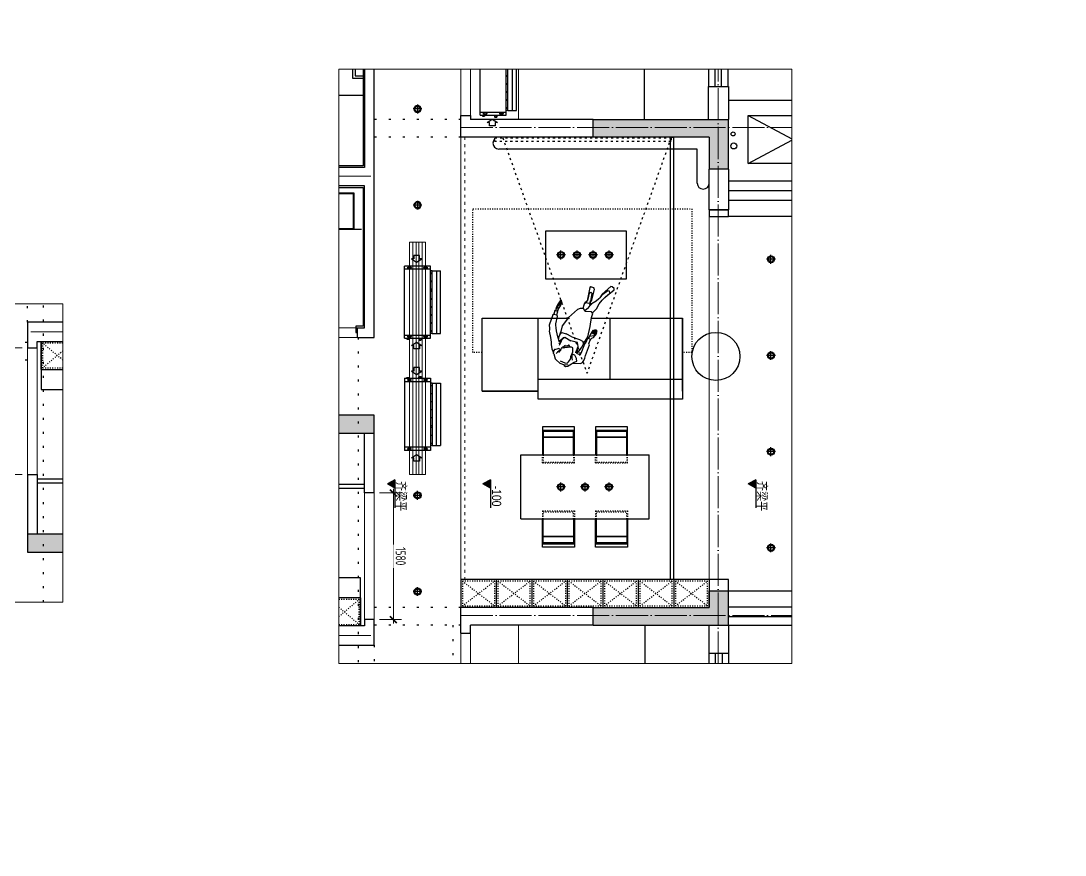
# Model space of a CAD drawing. Header units: inches. Extents: x -50945 to 250244, y -404780 to 18493.
# Drawn here: x 130429 to 143458, y -17247 to -6840 of the extents above; entities that cross this region are included whole.
import ezdxf
from ezdxf.xclip import XClip

# ---------------------------------------------------------------- set-up
doc = ezdxf.new("R2010")
doc.units = ezdxf.units.IN
doc.header["$MEASUREMENT"] = 0
for name, pattern in [('ACAD_ISO03W100', [30, 12, -18]), ('ACAD_ISO07W100', [3.5, 0.5, -3]), ('DOTE', [2.42, 2, -0.2, 0.02, -0.2]), ('iGo户型优化10', [30, 12, -18]), ('iGo户型优化31', [0.35, 0.25, -0.1])]:
    doc.linetypes.add(name, pattern=pattern)
for name, color, linetype in [('D-ARCHI', 250, 'Continuous'), ('EVH 立面填充', 8, 'Continuous'), ('IBS-003-建筑窗框', 3, 'Continuous'), ('IBS-050-建筑文字标注', 50, 'Continuous'), ('IBS-182-原建筑非承重墙', 150, 'Continuous'), ('IBS-200-原建筑承重墙柱', 200, 'Continuous'), ('IBS-22-原建筑梁体', 22, 'Continuous'), ('IBS-63-原建筑窗', 63, 'Continuous'), ('IDS-030-造型完成面(看线)', 30, 'Continuous'), ('IDS-040-固定高家具', 40, 'Continuous'), ('IFF-31-卫浴洁具', 31, 'Continuous'), ('IFF-51-活动家具', 51, 'Continuous'), ('iGo户型优化', 7, 'Continuous'), ('IRC-022-天花设备', 22, 'Continuous'), ('IRC-2-天花灯具', 2, 'Continuous')]:
    doc.layers.add(name, color=color, linetype=linetype)
for name, color, linetype, lineweight in [('墙体', 9, 'Continuous', 25), ('天棚材质标注', 2, 'Continuous', 5), ('门', 65, 'Continuous', 13)]:
    doc.layers.add(name, color=color, linetype=linetype, lineweight=lineweight)
doc.styles.add('-宋体', font='', dxfattribs={"width": 0.8})
doc.styles.add('HBA-DIMT', font='ARCHS.SHX', dxfattribs={"width": 0.8})
doc.styles.get('-宋体').set_extended_font_data('SimSun')
doc.dimstyles.new('HBA_40', dxfattribs={"dimscale": 50, "dimtxt": 2.5, "dimasz": 0.1, "dimexe": 2, "dimexo": 2.5, "dimgap": 0.6, "dimtad": 1, "dimdec": 0, "dimrnd": 5, "dimzin": 0, "dimtxsty": 'HBA-DIMT', "dimblk": 'HBA_DIMENSION_TICK', "dimblk1": 'HBA_DIMENSION_TICK', "dimblk2": 'HBA_DIMENSION_TICK', "dimcen": 0.125, "dimclrd": 44, "dimclre": 44, "dimclrt": 2, "dimadec": 0, "dimazin": 0, "dimtfac": 1, "dimtdec": 0, "dimtix": 1, "dimtmove": 1, "dimatfit": 3, "dimldrblk": 'HBA_Leader_Dot', "dimfxl": 0, "dimtvp": 1, "dimtfill": 1, "dimtolj": 1, "dimtzin": 0, "dimarcsym": 0})

# ---------------------------------------------------------------- blocks, each defined once
blk = doc.blocks.new('A$C0ACF2E9F')
at = {"layer": 'iGo户型优化', "color": 251}
for p, q in [((192, 1050), (179, 1025)), ((197, 1053), (192, 1050)), ((197, 1053), (234, 1104)), ((234, 1104), (252, 1110)), ((252, 1110), (308, 1130)), ((301, 1103), (366, 1103)), ((308, 1130), (359, 1130)), ((359, 1130), (415, 1110)), ((362, 1130), (370, 1137)), ((366, 1103), (396, 1096)), ((370, 1137), (392, 1143)), ((392, 1143), (416, 1128)), ((396, 1096), (403, 1074)), ((403, 1074), (412, 1034)), ((416, 1128), (433, 1104)), ((433, 1104), (470, 1053)), ((457, 1068), (459, 1068)), ((459, 1068), (549, 1035)), ((470, 1053), (474, 1050)), ((474, 1050), (496, 1026)), ((82, 880), (109, 932)), ((109, 932), (122, 959)), ((122, 959), (149, 1005)), ((149, 1005), (188, 1042)), ((185, 1000), (179, 1025)), ((188, 997), (185, 1000)), ((188, 997), (222, 969)), ((221, 862), (209, 915)), ((221, 926), (221, 888)), ((232, 1014), (222, 1036)), ((258, 969), (222, 969)), ((245, 993), (232, 1014)), ((252, 975), (245, 993)), ((248, 1012), (252, 999)), ((259, 977), (252, 999)), ((258, 969), (252, 975)), ((259, 977), (258, 969)), ((258, 969), (258, 959)), ((262, 945), (258, 959)), ((269, 933), (262, 945)), ((282, 932), (269, 933)), ((275, 925), (274, 933)), ((329, 909), (275, 942)), ((281, 910), (275, 925)), ((319, 915), (282, 932)), ((329, 909), (319, 915)), ((359, 889), (319, 915)), ((400, 928), (386, 892)), ((405, 939), (400, 928)), ((410, 1012), (405, 999)), ((405, 999), (405, 977)), ((405, 977), (407, 969)), ((407, 959), (405, 939)), ((412, 970), (407, 959)), ((407, 969), (407, 959)), ((412, 1034), (410, 1012)), ((445, 969), (411, 969)), ((415, 993), (412, 975)), ((412, 975), (412, 970)), ((430, 1014), (415, 977)), ((440, 1036), (430, 1014)), ((449, 928), (436, 937)), ((443, 932), (443, 888)), ((443, 862), (457, 930)), ((479, 997), (445, 969)), ((464, 935), (449, 928)), ((460, 932), (470, 912)), ((464, 935), (486, 937)), ((482, 1000), (479, 997)), ((496, 1026), (482, 1000)), ((497, 939), (486, 937)), ((509, 944), (497, 939)), ((507, 919), (500, 940)), ((504, 792), (507, 919)), ((549, 1035), (567, 1014)), ((570, 918), (563, 778)), ((567, 1014), (574, 984)), ((575, 956), (570, 918)), ((574, 984), (575, 956)), ((24, 778), (30, 797)), ((30, 797), (37, 814)), ((37, 814), (82, 880)), ((161, 835), (117, 776)), ((158, 692), (175, 796)), ((207, 892), (161, 835)), ((171, 769), (175, 843)), ((175, 843), (179, 857)), ((175, 843), (175, 796)), ((175, 796), (188, 769)), ((215, 851), (200, 884)), ((227, 825), (215, 851)), ((221, 888), (221, 862)), ((221, 862), (221, 851)), ((245, 808), (221, 851)), ((239, 819), (227, 825)), ((245, 808), (332, 821)), ((288, 900), (281, 910)), ((288, 900), (319, 895)), ((329, 881), (319, 895)), ((329, 909), (359, 889)), ((338, 881), (329, 881)), ((417, 808), (332, 821)), ((345, 895), (338, 881)), ((349, 895), (345, 895)), ((349, 895), (345, 895)), ((386, 892), (359, 889)), ((443, 851), (417, 808)), ((443, 888), (443, 862)), ((443, 862), (443, 851)), ((470, 912), (489, 843)), ((489, 796), (477, 769)), ((489, 843), (493, 769)), ((489, 843), (489, 796)), ((489, 796), (507, 692)), ((511, 771), (504, 792)), ((564, 791), (563, 778)), ((0, 608), (8, 744)), ((8, 744), (24, 778)), ((77, 695), (60, 604)), ((105, 755), (77, 695)), ((114, 762), (105, 755)), ((117, 776), (114, 762)), ((194, 563), (158, 692)), ((188, 769), (242, 765)), ((321, 769), (242, 765)), ((321, 769), (423, 765)), ((423, 765), (477, 769)), ((507, 692), (483, 563)), ((511, 771), (513, 711)), ((553, 713), (513, 711)), ((523, 688), (520, 711)), ((524, 682), (523, 688)), ((527, 651), (524, 682)), ((570, 653), (524, 682)), ((550, 714), (559, 691)), ((563, 778), (551, 767)), ((551, 767), (553, 713)), ((559, 691), (574, 675)), ((574, 675), (584, 645)), ((7, 596), (0, 608)), ((2, 548), (7, 596)), ((10, 547), (2, 548)), ((7, 596), (44, 590)), ((7, 523), (10, 533)), ((7, 523), (7, 492)), ((7, 493), (7, 523)), ((39, 545), (10, 547)), ((10, 533), (10, 547)), ((34, 545), (37, 530)), ((37, 530), (36, 519)), ((44, 590), (39, 545)), ((60, 604), (44, 590)), ((259, 427), (194, 563)), ((483, 563), (457, 453)), ((534, 597), (527, 651)), ((541, 593), (534, 597)), ((551, 584), (541, 638)), ((544, 597), (541, 593)), ((544, 621), (544, 597)), ((557, 584), (551, 584)), ((566, 574), (553, 637)), ((561, 587), (557, 584)), ((559, 606), (561, 587)), ((577, 580), (566, 637)), ((571, 574), (566, 574)), ((571, 608), (574, 578)), ((574, 578), (571, 574)), ((580, 627), (573, 647)), ((583, 580), (577, 580)), ((588, 608), (580, 627)), ((580, 625), (587, 583)), ((587, 583), (583, 580)), ((584, 645), (594, 617)), ((593, 611), (588, 608)), ((594, 617), (593, 611)), ((3, 489), (7, 513)), ((7, 467), (3, 489)), ((7, 460), (7, 492)), ((10, 453), (7, 460)), ((14, 410), (9, 455)), ((16, 455), (10, 453)), ((19, 410), (14, 410)), ((17, 473), (16, 455)), ((17, 497), (36, 519)), ((17, 497), (17, 473)), ((17, 472), (24, 410)), ((24, 410), (19, 410)), ((23, 402), (21, 410)), ((27, 402), (23, 402)), ((26, 469), (33, 402)), ((33, 402), (27, 402)), ((33, 410), (31, 410)), ((33, 467), (38, 410)), ((38, 410), (33, 410)), ((36, 519), (40, 483)), ((44, 419), (38, 419)), ((40, 483), (47, 422)), ((47, 422), (44, 419)), ((284, 403), (259, 427)), ((323, 389), (284, 403)), ((309, 348), (313, 393)), ((356, 416), (323, 389)), ((363, 379), (347, 408)), ((429, 389), (356, 416)), ((453, 402), (429, 389)), ((445, 398), (460, 363)), ((457, 453), (453, 402)), ((296, 115), (323, 262)), ((309, 333), (309, 348)), ((322, 310), (309, 333)), ((309, 317), (309, 333)), ((323, 298), (309, 317)), ((315, 182), (328, 261)), ((363, 305), (322, 310)), ((329, 274), (323, 298)), ((323, 262), (326, 279)), ((326, 279), (328, 281)), ((326, 279), (328, 281)), ((328, 261), (329, 274)), ((373, 269), (349, 175)), ((375, 362), (363, 379)), ((363, 305), (385, 319)), ((372, 288), (365, 266)), ((370, 281), (373, 269)), ((388, 302), (372, 288)), ((372, 288), (378, 252)), ((375, 362), (386, 323)), ((400, 289), (383, 318)), ((386, 323), (400, 289)), ((389, 308), (388, 302)), ((433, 242), (400, 289)), ((460, 363), (474, 329)), ((474, 329), (480, 258)), ((315, 182), (329, 164)), ((329, 164), (349, 175)), ((378, 252), (356, 111)), ((453, 205), (433, 242)), ((469, 167), (453, 205)), ((459, 188), (459, 191)), ((467, 133), (459, 188)), ((467, 151), (469, 167)), ((517, 68), (467, 151)), ((467, 151), (467, 133)), ((530, 4), (467, 133)), ((480, 258), (496, 202)), ((496, 202), (514, 158)), ((514, 158), (550, 85)), ((521, 148), (587, 27)), ((305, 103), (296, 115)), ((296, 115), (305, 103)), ((342, 101), (305, 103)), ((356, 110), (342, 101)), ((541, 64), (517, 68)), ((547, 0), (530, 4)), ((530, 4), (530, 3)), ((547, 0), (530, 3)), ((550, 85), (541, 64)), ((581, 11), (547, 0)), ((581, 11), (547, 0)), ((587, 27), (581, 11)), ((587, 26), (581, 11)), ((587, 27), (587, 26))]:
    blk.add_line(p, q, dxfattribs=at)
blk = doc.blocks.new('抖音iGo户型优化-0715')
at = {"layer": 'IFF-31-卫浴洁具'}
for points in [[(13559, -200880), (13529, -200880), (13529, -200630), (13559, -200630)], [(13659, -200640), (13609, -200640), (13609, -200630), (13659, -200630)], [(13649, -200640), (13619, -200640), (13619, -200670), (13649, -200670)], [(13689, -200681), (13619, -200681), (13619, -200671), (13689, -200671)]]:
    blk.add_lwpolyline(points, close=True, dxfattribs=at)
blk.add_lwpolyline([(13559, -200730), (13769, -200730), (13769, -201180), (13319, -201180), (13319, -200730), (13529, -200730)], dxfattribs=at)
at = {"layer": 'iGo户型优化', "color": 251, "ltscale": 333}
blk.add_lwpolyline([(13559, -200740), (13759, -200740), (13759, -201170), (13329, -201170), (13329, -200740), (13529, -200740)], dxfattribs=at)
at = {"layer": 'iGo户型优化', "color": 7}
blk.add_circle((13544, -200955), 25, dxfattribs=at)
blk = doc.blocks.new('ewrwrewqewer')
at = {"layer": 'IRC-022-天花设备'}
for p, q in [((1808448, 857453), (1808448, 857483)), ((1808448, 857483), (1808490, 857418)), ((1808539, 857245), (1808539, 857568)), ((1808539, 857268), (1808539, 857568)), ((1809439, 857568), (1808539, 857568)), ((1808552, 857514), (1808539, 857514)), ((1808552, 857501), (1808539, 857501)), ((1808552, 857514), (1808552, 857523)), ((1808552, 857493), (1808552, 857501)), ((1808566, 857493), (1808566, 857523)), ((1808579, 857245), (1808579, 857568)), ((1809399, 857568), (1809399, 857245)), ((1809412, 857493), (1809412, 857523)), ((1809426, 857514), (1809426, 857523)), ((1809426, 857514), (1809439, 857514)), ((1809426, 857501), (1809439, 857501)), ((1809426, 857493), (1809426, 857501)), ((1809439, 857568), (1809439, 857245)), ((1809439, 857541), (1809449, 857541)), ((1809439, 857515), (1809449, 857515)), ((1809449, 857541), (1809449, 857515)), ((1809530, 857483), (1809488, 857418)), ((1809530, 857453), (1809530, 857483)), ((1808406, 857418), (1808406, 857453)), ((1808406, 857453), (1808448, 857453)), ((1808406, 857383), (1808406, 857418)), ((1808448, 857383), (1808406, 857383)), ((1808490, 857418), (1808448, 857353)), ((1808448, 857353), (1808448, 857383)), ((1809439, 857390), (1809459, 857390)), ((1809439, 857385), (1809459, 857385)), ((1809439, 857365), (1809459, 857365)), ((1809439, 857360), (1809459, 857360)), ((1809459, 857390), (1809459, 857360)), ((1809459, 857390), (1809463, 857386)), ((1809459, 857360), (1809463, 857363)), ((1809463, 857386), (1809463, 857363)), ((1809488, 857418), (1809530, 857353)), ((1809572, 857453), (1809530, 857453)), ((1809530, 857353), (1809530, 857383)), ((1809530, 857383), (1809572, 857383)), ((1809572, 857418), (1809572, 857453)), ((1809572, 857383), (1809572, 857418)), ((1808552, 857311), (1808539, 857311)), ((1808552, 857298), (1808539, 857298)), ((1809439, 857245), (1808539, 857245)), ((1808552, 857320), (1808552, 857311)), ((1808552, 857298), (1808552, 857290)), ((1808566, 857320), (1808566, 857290)), ((1808599, 857225), (1808599, 857245)), ((1809379, 857225), (1808599, 857225)), ((1808599, 857225), (1808599, 857118)), ((1809379, 857225), (1809379, 857245)), ((1809379, 857225), (1809379, 857118)), ((1809412, 857320), (1809412, 857290)), ((1809426, 857320), (1809426, 857311)), ((1809426, 857311), (1809439, 857311)), ((1809426, 857298), (1809439, 857298)), ((1809426, 857298), (1809426, 857290)), ((1808599, 857169), (1809379, 857169)), ((1809379, 857118), (1808599, 857118))]:
    blk.add_line(p, q, dxfattribs=at)
for centre in [(1808629, 857235), (1808729, 857235), (1808829, 857235), (1808849, 857235), (1808948, 857235), (1809048, 857235), (1809148, 857235), (1809248, 857235), (1809348, 857235)]:
    blk.add_circle(centre, 2.35, dxfattribs=at)
for centre, start, end in [((1808559, 857523), 359.9995, 180), ((1808559, 857493), 180, 0.0316), ((1809419, 857523), 0, 180.0005), ((1809419, 857493), 179.9684, 0), ((1808559, 857320), 359.9684, 180), ((1808559, 857290), 180, 0.0005), ((1809419, 857320), 0, 180.0316), ((1809419, 857290), 179.9995, 0)]:
    blk.add_arc(centre, 6.67, start, end, dxfattribs=at)
blk = doc.blocks.new('A$C2C253EB8')
at = {"layer": 'IRC-2-天花灯具', "color": 250}
for p, q in [((0, 55), (110, 55)), ((55, 0), (55, 110))]:
    blk.add_line(p, q, dxfattribs=at)
at = {"layer": 'IRC-2-天花灯具', "color": 2}
blk.add_ellipse((55, 55), major_axis=(44, 0), ratio=1, start_param=1.571461413961594, end_param=7.85464672114118, dxfattribs=at)
at = {"layer": 'IRC-2-天花灯具', "color": 251}
blk.add_ellipse((55, 55), major_axis=(33, 0), ratio=1, start_param=1.570667, end_param=7.853852, dxfattribs=at)
blk = doc.blocks.new('A$C61603E42')
at = {"layer": '墙体'}
blk.add_hatch(color=256, dxfattribs=at).paths.add_polyline_path([(85, 0), (171, 157), (0, 157)])
blk.add_line((0, 157), (585, 157), dxfattribs=at)
for points in [[(0, 157), (85, 0)], [(171, 157), (85, 0)]]:
    blk.add_lwpolyline(points, dxfattribs=at)
blk = doc.blocks.new('HBA_DIMENSION_TICK')
at = {"color": 0, "linetype": 'ByBlock'}
for p, q in [((-10, 0), (0, 0)), ((0, 0), (10, 0))]:
    blk.add_line(p, q, dxfattribs=at)
at = {"color": 50, "linetype": 'ByBlock'}
blk.add_solid([(-10, -7), (-7, -10), (7, 10), (10, 7)], dxfattribs=at)
blk = doc.blocks.new('*D238')
at = {"layer": 'Defpoints', "color": 0, "transparency": 16777216}
for p in [(130272, -10919), (130570, -10919), (130570, -12499)]:
    blk.add_point(p, dxfattribs=at)
at = {"layer": '天棚材质标注', "color": 44, "lineweight": -2, "transparency": 16777216}
for p, q in [((130445, -10919), (130172, -10919)), ((130272, -12494), (130272, -10924)), ((130445, -12499), (130172, -12499))]:
    blk.add_line(p, q, dxfattribs=at)
at = {"layer": '天棚材质标注', "color": 44, "lineweight": -2, "transparency": 16777216, "xscale": 5, "yscale": 5, "zscale": 5}
for p, rotation in [((130272, -10919), 90), ((130272, -12499), 270)]:
    blk.add_blockref('HBA_DIMENSION_TICK', p, dxfattribs=dict(at, rotation=rotation))
at = {"layer": '天棚材质标注', "color": 2, "transparency": 16777216, "insert": (130180, -11709), "char_height": 125, "attachment_point": 5, "rotation": 90, "style": 'HBA-DIMT', "bg_fill": 3, "box_fill_scale": 1.25, "bg_fill_color": 256, "bg_fill_true_color": 13158600, "bg_fill_transparency": 0}
blk.add_mtext('\\A1;1580', dxfattribs=at)
blk = doc.blocks.new('HBA_Leader_Dot')
at = {"color": 0, "linetype": 'ByBlock'}
blk.add_line((-5, 0), (-10, 0), dxfattribs=at)
at = {"color": 0, "linetype": 'ByBlock', "const_width": 5}
blk.add_lwpolyline([(-2.5, 0, 1), (2.5, 0, 1)], format="xyb", close=True, dxfattribs=at)
blk = doc.blocks.new('mjj')
at = {"layer": 'EVH 立面填充'}
h = blk.add_hatch(color=256, dxfattribs=at)
h.dxf.hatch_style = 1
h.paths.add_polyline_path([(126330.3, -11068.7), (127780.3, -11068.7), (127780.3, -10848.7), (126090.3, -10848.7), (126090.3, -11278.7), (126330.3, -11278.7)])
h = blk.add_hatch(color=256, dxfattribs=at)
h.dxf.hatch_style = 1
h.paths.add_polyline_path([(132440.3, -12639), (132200.3, -12639), (132200.3, -13239), (130510.3, -13239), (130510.3, -13469), (132440.3, -13469)])
h = blk.add_hatch(color=256, dxfattribs=at)
h.dxf.hatch_style = 1
h.paths.add_polyline_path([(126330.3, -16938.7), (126330.3, -16538.7), (126090.3, -16538.7), (126090.3, -17158.7), (127780.3, -17158.7), (127780.3, -16938.7)])
for p in [(126773.1, -11418.7), (127216, -11418.7), (127658.8, -11418.7), (128101.7, -11418.7), (128544.6, -11418.7), (128987.4, -11418.7)]:
    blk.add_point(p)
at = {"layer": 'D-ARCHI', "color": 251, "linetype": 'DOTE', "lineweight": 5, "ltscale": 200}
for p, q in [((126220.3, -5328.7), (126220.3, -25668.7)), ((136838.6, -10719), (130510.3, -10719)), ((129430.3, -10968.7), (121890, -10968.7)), ((136838.6, -16449), (130510.3, -16449)), ((129430.3, -17058.7), (121890, -17058.7))]:
    blk.add_line(p, q, dxfattribs=at)
at = {"layer": 'IBS-003-建筑窗框', "color": 251, "ltscale": 10}
for p, q in [((126090.3, -10498.7), (126090.3, -8728.7)), ((126330.3, -8728.7), (126330.3, -10498.7)), ((126090.3, -10848.7), (124590, -10848.7)), ((126090.3, -11078.7), (124830, -11078.7)), ((126090.3, -11278.7), (125030, -11278.7)), ((125030, -15948.7), (126090.3, -15948.7)), ((124830, -16148.7), (126090.3, -16148.7)), ((124590, -16388.7), (126090.3, -16388.7)), ((126100.3, -19528.7), (126100.3, -17568.7)), ((126340.3, -19528.7), (126340.3, -17568.7))]:
    blk.add_line(p, q, dxfattribs=at)
at = {"layer": 'IBS-182-原建筑非承重墙'}
for p, q in [((127130.3, -8268.7), (127130.3, -10848.7)), ((126330.3, -10498.7), (126090.3, -10498.7)), ((126090.3, -10848.7), (126090.3, -10498.7)), ((126330.3, -10498.7), (126330.3, -10848.7)), ((132100.3, -10599), (130510.3, -10599)), ((130510.3, -10599), (130510.3, -10919)), ((129430.3, -10748.7), (129310.3, -10748.7)), ((129310.3, -10748.7), (129310.3, -10848.7)), ((129430.3, -10748.7), (129430.3, -11068.7)), ((127780.3, -10848.7), (129310.3, -10848.7)), ((130510.3, -10919), (130630.3, -10919)), ((130630.3, -10919), (130630.3, -10839)), ((130630.3, -10839), (133900.3, -10839)), ((127780.3, -11068.7), (129430.3, -11068.7)), ((130510.3, -12499), (130630.3, -12499)), ((130510.3, -12499), (130510.3, -13239)), ((130630.3, -12499), (130630.3, -13239)), ((130720.3, -14439), (130510.3, -14439)), ((130510.3, -14439), (130510.3, -18089)), ((130720.3, -14439), (130720.3, -14559)), ((130720.3, -14559), (130630.3, -14559)), ((130630.3, -14559), (130630.3, -16329)), ((126330.3, -16028.7), (126090.3, -16028.7)), ((126090.3, -16538.7), (126090.3, -16028.7)), ((126330.3, -16028.7), (126330.3, -16538.7)), ((126480.3, -16363.7), (126480.3, -16788.7)), ((130630.3, -16329), (132200.3, -16329)), ((125843.9, -17206.6), (124725.1, -16608.5)), ((125843.9, -16608.5), (124725.1, -17206.6)), ((130630.3, -16559), (132200.3, -16559)), ((130630.3, -18259), (130630.3, -16559)), ((126480.3, -16788.7), (128956.8, -16788.7)), ((127780.3, -16938.7), (129430.3, -16938.7)), ((129430.3, -16938.7), (129430.3, -17208.7)), ((126090.3, -17568.7), (126090.3, -17158.7)), ((126340.3, -17158.7), (126340.3, -17568.7)), ((127140.3, -17158.7), (127140.3, -19638.7)), ((127780.3, -17158.7), (129310.3, -17158.7)), ((129310.3, -17208.7), (129310.3, -17158.7)), ((129430.3, -17208.7), (129310.3, -17208.7)), ((126090.3, -17398.7), (124590, -17398.7)), ((126340.3, -17568.7), (126090.3, -17568.7))]:
    blk.add_line(p, q, dxfattribs=at)
for points in [[(126330.3, -11418.7), (126330.3, -11278.7), (126090.3, -11278.7), (126090.3, -11418.7)], [(126330.3, -16028.7), (126330.3, -15948.7), (126090.3, -15948.7), (126090.3, -16028.7)], [(124725.1, -17206.6), (124725.1, -16608.5), (125843.9, -16608.5), (125843.9, -17206.6)]]:
    blk.add_lwpolyline(points, close=True, dxfattribs=at)
for centre, radius in [((126023.8, -16827.5), 37.5), ((126032.4, -16976.4), 25)]:
    blk.add_circle(centre, radius, dxfattribs=at)
for centre, start, end in [((126405.3, -16363.7), 0, 180), ((128955.3, -16863.7), 270, 90)]:
    blk.add_arc(centre, 75, start, end, dxfattribs=at)
at = {"layer": 'IBS-200-原建筑承重墙柱', "ltscale": 0.02}
for p, q in [((127780.3, -10848.7), (126090.3, -10848.7)), ((126090.3, -10848.7), (126090.3, -11278.7)), ((127780.3, -10848.7), (127780.3, -11068.7)), ((127780.3, -11068.7), (126330.3, -11068.7)), ((126330.3, -11068.7), (126330.3, -11278.7)), ((126330.3, -11278.7), (126090.3, -11278.7)), ((130510.3, -13239), (132200.3, -13239)), ((130510.3, -13239), (130510.3, -13469)), ((130510.3, -13469), (132440.3, -13469)), ((126090.3, -16538.7), (126330.3, -16538.7)), ((126090.3, -16538.7), (126090.3, -17158.7)), ((126330.3, -16938.7), (126330.3, -16538.7)), ((126330.3, -16938.7), (127780.3, -16938.7)), ((127780.3, -16938.7), (127780.3, -17158.7)), ((127780.3, -17158.7), (126090.3, -17158.7))]:
    blk.add_line(p, q, dxfattribs=at)
at = {"layer": 'IBS-22-原建筑梁体', "linetype": 'ACAD_ISO07W100', "ltscale": 50}
for p, q in [((129530.3, -10848.7), (129530.3, -9028.7)), ((130510.3, -10599), (130510.3, -9028.7)), ((130710.3, -14439), (130710.3, -9028.7)), ((129430.3, -10848.7), (130510.3, -10848.7)), ((129430.3, -11068.7), (130510.3, -11068.7)), ((129430.3, -16938.7), (130510.3, -16938.7)), ((129430.3, -17158.7), (130510.3, -17158.7))]:
    blk.add_line(p, q, dxfattribs=at)
at = {"layer": 'IBS-63-原建筑窗'}
for p, q in [((126170.3, -10498.7), (126170.3, -8728.7)), ((126257.9, -10498.7), (126257.9, -8728.7)), ((126090.3, -10958.7), (124710, -10958.7)), ((124710, -16268.7), (126090.3, -16268.7)), ((126180.3, -19528.7), (126180.3, -17568.7)), ((126260.3, -19528.7), (126260.3, -17568.7))]:
    blk.add_line(p, q, dxfattribs=at)
at = {"layer": 'IDS-030-造型完成面(看线)'}
for points in [[(131500.3, -14499), (131480.3, -14499), (131480.3, -14579), (132180.3, -14579), (132180.3, -16309), (130650.3, -16309), (130650.3, -14579), (130740.3, -14579), (130740.3, -14499), (130720.3, -14499)], [(130570.3, -18259), (130570.3, -18279), (130650.3, -18279), (130650.3, -16579), (131960.3, -16579), (131960.3, -17459), (132180.3, -17459), (132180.3, -19119), (130760.3, -19119), (130760.3, -19019), (130570.3, -19019), (130570.3, -19039)]]:
    blk.add_lwpolyline(points, dxfattribs=at)
at = {"layer": 'IDS-040-固定高家具'}
for p, q in [((130680.3, -11189), (130680.3, -10839)), ((126330.3, -11418.7), (126330.3, -11068.7)), ((126773.1, -11418.7), (126773.1, -11068.7)), ((127216, -11418.7), (127216, -11068.7)), ((127658.8, -11418.7), (127658.8, -11068.7)), ((128101.7, -11418.7), (128101.7, -11068.7)), ((128544.6, -11418.7), (128544.6, -11068.7)), ((128987.4, -11418.7), (128987.4, -11068.7)), ((129430.3, -11418.7), (129430.3, -11068.7)), ((130680.3, -11189), (133527.3, -11189)), ((126330.3, -11418.7), (129430.3, -11418.7))]:
    blk.add_line(p, q, dxfattribs=at)
at = {"layer": 'IDS-040-固定高家具', "linetype": 'ACAD_ISO03W100'}
for p, q in [((131067, -11169), (130700.3, -10859)), ((131067, -10859), (130700.3, -11169)), ((126753.1, -11398.7), (126350.3, -11088.7)), ((126753.1, -11088.7), (126350.3, -11398.7)), ((127196, -11398.7), (126793.1, -11088.7)), ((127196, -11088.7), (126793.1, -11398.7)), ((127638.8, -11398.7), (127236, -11088.7)), ((127638.8, -11088.7), (127236, -11398.7)), ((128081.7, -11398.7), (127678.8, -11088.7)), ((128081.7, -11088.7), (127678.8, -11398.7)), ((128524.6, -11398.7), (128121.7, -11088.7)), ((128524.6, -11088.7), (128121.7, -11398.7)), ((128967.4, -11398.7), (128564.6, -11088.7)), ((128967.4, -11088.7), (128564.6, -11398.7)), ((129410.3, -11398.7), (129007.4, -11088.7)), ((129410.3, -11088.7), (129007.4, -11398.7))]:
    blk.add_line(p, q, dxfattribs=at)
for points in [[(131067, -11169), (131067, -10859), (130700.3, -10859), (130700.3, -11169)], [(126753.1, -11398.7), (126753.1, -11088.7), (126350.3, -11088.7), (126350.3, -11398.7)], [(127196, -11398.7), (127196, -11088.7), (126793.1, -11088.7), (126793.1, -11398.7)], [(127638.8, -11398.7), (127638.8, -11088.7), (127236, -11088.7), (127236, -11398.7)], [(128081.7, -11398.7), (128081.7, -11088.7), (127678.8, -11088.7), (127678.8, -11398.7)], [(128524.6, -11398.7), (128524.6, -11088.7), (128121.7, -11088.7), (128121.7, -11398.7)], [(128967.4, -11398.7), (128967.4, -11088.7), (128564.6, -11088.7), (128564.6, -11398.7)], [(129410.3, -11398.7), (129410.3, -11088.7), (129007.4, -11088.7), (129007.4, -11398.7)]]:
    blk.add_lwpolyline(points, close=True, dxfattribs=at)
at = {"layer": 'IFF-31-卫浴洁具', "ltscale": 0.02}
for p, q in [((131300.3, -15789), (130670.3, -15789)), ((131960.3, -17459), (130650.3, -17459))]:
    blk.add_line(p, q, dxfattribs=at)
for points in [[(130650.3, -18182.2), (130780.3, -18182.2), (130780.3, -17672.2), (130650.3, -17672.2)], [(130650.3, -18152.2), (130750.3, -18152.2), (130750.3, -17702.2), (130650.3, -17702.2)]]:
    blk.add_lwpolyline(points, dxfattribs=at)
at = {"layer": 'IFF-51-活动家具'}
for p, q in [((130680.3, -10839), (130680.3, -11439)), ((130680.3, -11439), (133300.3, -11439)), ((127348.5, -12173.7, 0), (127348.5, -11823.7, 0)), ((127348.5, -11823.7, 0), (127748.5, -11823.7, 0)), ((127348.5, -11863.7, 0), (127348.5, -11823.7, 0)), ((127748.5, -11823.7, 0), (127748.5, -12173.7, 0)), ((127748.5, -11823.7, 0), (127748.5, -11863.7, 0)), ((128012.1, -12173.7, 0), (128012.1, -11823.7, 0)), ((128012.1, -11823.7, 0), (128412.1, -11823.7, 0)), ((128012.1, -11863.7, 0), (128012.1, -11823.7, 0)), ((128412.1, -11823.7, 0), (128412.1, -12173.7, 0)), ((128412.1, -11823.7, 0), (128412.1, -11863.7, 0)), ((127748.5, -11863.7, 0), (127348.5, -11863.7, 0)), ((127748.5, -11876.4, 0), (127348.5, -11876.4, 0)), ((127348.5, -11953.7, 0), (127748.5, -11953.7, 0)), ((127358.5, -11876.4, 0), (127738.5, -11876.4, 0)), ((127358.5, -11953.7, 0), (127358.5, -11876.4, 0)), ((127358.5, -11953.7, 0), (127738.5, -11953.7, 0)), ((127358.5, -12173.7, 0), (127358.5, -11953.7, 0)), ((127738.5, -11953.7, 0), (127358.5, -11953.7, 0)), ((127738.5, -11876.4, 0), (127738.5, -11953.7, 0)), ((127738.5, -11953.7, 0), (127738.5, -12173.7, 0)), ((128412.1, -11863.7, 0), (128012.1, -11863.7, 0)), ((128412.1, -11876.4, 0), (128012.1, -11876.4, 0)), ((128012.1, -11953.7, 0), (128412.1, -11953.7, 0)), ((128022.1, -11876.4, 0), (128402.1, -11876.4, 0)), ((128022.1, -11953.7, 0), (128022.1, -11876.4, 0)), ((128022.1, -11953.7, 0), (128402.1, -11953.7, 0)), ((128022.1, -12173.7, 0), (128022.1, -11953.7, 0)), ((128402.1, -11953.7, 0), (128022.1, -11953.7, 0)), ((128402.1, -11876.4, 0), (128402.1, -11953.7, 0)), ((128402.1, -11953.7, 0), (128402.1, -12173.7, 0)), ((128680.3, -12173.7), (127080.3, -12173.7)), ((127080.3, -12173.7, 0), (127080.3, -12973.7, 0)), ((128680.3, -12173.7, 0), (128680.3, -12973.7, 0)), ((131630.3, -12559), (130630.3, -12559)), ((131630.3, -12609), (130630.3, -12609)), ((128680.3, -12973.7, 0), (127080.3, -12973.7)), ((127348.5, -12973.7, 0), (127348.5, -13323.7, 0)), ((127358.5, -12973.7, 0), (127358.5, -13193.7, 0)), ((127738.5, -13193.7, 0), (127738.5, -12973.7, 0)), ((127748.5, -13323.7, 0), (127748.5, -12973.7, 0)), ((128012.1, -12973.7, 0), (128012.1, -13323.7, 0)), ((128022.1, -12973.7, 0), (128022.1, -13193.7, 0)), ((128402.1, -13193.7, 0), (128402.1, -12973.7, 0)), ((128412.1, -13323.7, 0), (128412.1, -12973.7, 0)), ((127348.5, -13193.7, 0), (127748.5, -13193.7, 0)), ((127748.5, -13270.9, 0), (127348.5, -13270.9, 0)), ((127748.5, -13283.7, 0), (127348.5, -13283.7, 0)), ((127348.5, -13283.7, 0), (127348.5, -13323.7, 0)), ((127358.5, -13193.7, 0), (127738.5, -13193.7, 0)), ((127738.5, -13193.7, 0), (127358.5, -13193.7, 0)), ((127358.5, -13193.7, 0), (127358.5, -13270.9, 0)), ((127358.5, -13270.9, 0), (127738.5, -13270.9, 0)), ((127738.5, -13270.9, 0), (127738.5, -13193.7, 0)), ((127748.5, -13323.7, 0), (127748.5, -13283.7, 0)), ((128012.1, -13193.7, 0), (128412.1, -13193.7, 0)), ((128412.1, -13270.9, 0), (128012.1, -13270.9, 0)), ((128412.1, -13283.7, 0), (128012.1, -13283.7, 0)), ((128012.1, -13283.7, 0), (128012.1, -13323.7, 0)), ((128022.1, -13193.7, 0), (128402.1, -13193.7, 0)), ((128402.1, -13193.7, 0), (128022.1, -13193.7, 0)), ((128022.1, -13193.7, 0), (128022.1, -13270.9, 0)), ((128022.1, -13270.9, 0), (128402.1, -13270.9, 0)), ((128402.1, -13270.9, 0), (128402.1, -13193.7, 0)), ((128412.1, -13323.7, 0), (128412.1, -13283.7, 0)), ((127348.5, -13323.7, 0), (127748.5, -13323.7, 0)), ((128012.1, -13323.7, 0), (128412.1, -13323.7, 0)), ((126665.5, -13768.7, 0), (126665.5, -14678.7, 0)), ((129165.5, -13768.7, 0), (128465.5, -13768.7, 0)), ((128465.5, -13768.7, 0), (128465.5, -14678.7, 0)), ((128465.5, -13918.7, 0), (126665.5, -13918.7, 0)), ((127565.5, -13918.7, 0), (127565.5, -14678.7, 0))]:
    blk.add_line(p, q, dxfattribs=at)
at = {"layer": 'IFF-51-活动家具', "linetype": 'ACAD_ISO03W100'}
for p, q in [((127348.5, -12273.7, 0), (127348.5, -12173.7, 0)), ((127358.5, -12173.7, 0), (127358.5, -12263.7, 0)), ((127738.5, -12173.7, 0), (127738.5, -12263.7, 0)), ((127748.5, -12273.7, 0), (127748.5, -12173.7, 0)), ((128012.1, -12273.7, 0), (128012.1, -12173.7, 0)), ((128022.1, -12173.7, 0), (128022.1, -12263.7, 0)), ((128402.1, -12173.7, 0), (128402.1, -12263.7, 0)), ((128412.1, -12273.7, 0), (128412.1, -12173.7, 0)), ((127748.5, -12273.7, 0), (127348.5, -12273.7, 0)), ((127738.5, -12263.7, 0), (127358.5, -12263.7, 0)), ((128412.1, -12273.7, 0), (128012.1, -12273.7, 0)), ((128402.1, -12263.7, 0), (128022.1, -12263.7, 0)), ((127748.5, -12873.7, 0), (127348.5, -12873.7, 0)), ((127348.5, -12873.7, 0), (127348.5, -12973.7, 0)), ((127738.5, -12883.7, 0), (127358.5, -12883.7, 0)), ((127358.5, -12973.7, 0), (127358.5, -12883.7, 0)), ((127738.5, -12973.7, 0), (127738.5, -12883.7, 0)), ((127748.5, -12873.7, 0), (127748.5, -12973.7, 0)), ((128412.1, -12873.7, 0), (128012.1, -12873.7, 0)), ((128012.1, -12873.7, 0), (128012.1, -12973.7, 0)), ((128402.1, -12883.7, 0), (128022.1, -12883.7, 0)), ((128022.1, -12973.7, 0), (128022.1, -12883.7, 0)), ((128402.1, -12973.7, 0), (128402.1, -12883.7, 0)), ((128412.1, -12873.7, 0), (128412.1, -12973.7, 0))]:
    blk.add_line(p, q, dxfattribs=at)
at = {"layer": 'IFF-51-活动家具', "elevation": 0}
for points in [[(126665.5, -13768.7), (126665.5, -13668.7), (128465.5, -13668.7), (128465.5, -13768.7)], [(127800.8, -14678.7), (126665.5, -14678.7), (126665.5, -13768.7)], [(129165.5, -13768.7), (129165.5, -14678.7), (128074.1, -14678.7)], [(128465.5, -13768.7), (129165.5, -13768.7), (129165.5, -14023.7)]]:
    blk.add_lwpolyline(points, dxfattribs=at)
at = {"layer": 'IFF-51-活动家具', "linetype": 'ACAD_ISO03W100'}
blk.add_lwpolyline([(129165.5, -14250.1), (129278.8, -14250.1), (129278.8, -16043.9), (126547.4, -16043.9), (126547.4, -14250.1), (126665.5, -14250.1)], dxfattribs=at)
at = {"layer": 'IFF-51-活动家具'}
blk.add_lwpolyline([(127368.9, -15767.4), (127368.9, -15167.4), (128368.9, -15167.4), (128368.9, -15767.4)], close=True, dxfattribs=at)
blk.add_circle((126247.3, -14202), 300, dxfattribs=at)
at = {"layer": 'iGo户型优化', "color": 251, "linetype": 'iGo户型优化10', "ltscale": 2.2}
for p in [(126806.2, -16926.9), (128906.2, -16926.9)]:
    blk.add_line(p, (127856.2, -13993.2), dxfattribs=at)
blk.add_lwpolyline([(126806.2, -16926.9), (126806.2, -16881.9), (129006.2, -16881.9), (129006.2, -16926.9)], close=True, dxfattribs=at)
at = {"layer": 'IRC-2-天花灯具'}
blk.add_lwpolyline([(126778, -16938.7), (126778, -11418.7), (126815.4, -11418.7), (126815.4, -16938.7)], close=True, dxfattribs=at)
at = {"layer": '天棚材质标注', "color": 1}
for p, q in [((128710.3, -9768.7), (128710.3, -10848.7)), ((126330.3, -16028.7), (126330.3, -11418.7)), ((129430.3, -16938.7), (129430.3, -11418.7)), ((129912.1, -15628.7), (129912.1, -12728.7)), ((129952.1, -15628.7), (129952.1, -12728.7)), ((129988.4, -15628.7), (129988.4, -12728.7)), ((130028.4, -15628.7), (130028.4, -12728.7)), ((128710.3, -18138.7), (128710.3, -17158.7))]:
    blk.add_line(p, q, dxfattribs=at)
at = {"layer": '天棚材质标注', "color": 1, "linetype": 'ACAD_ISO03W100', "ltscale": 3}
blk.add_line((129380.3, -16938.7), (129380.3, -11418.7), dxfattribs=at)
at = {"layer": '天棚材质标注', "color": 1}
blk.add_lwpolyline([(129870.3, -15628.7), (129870.3, -12728.7), (130070.3, -12728.7), (130070.3, -15628.7)], close=True, dxfattribs=at)
at = {"layer": '门', "color": 8, "lineweight": 5}
for points in [[(129310.3, -10748.7), (129310.3, -9868.7), (129430.3, -9868.7), (129430.3, -10748.7)], [(130510.3, -12499), (130510.3, -10919), (130630.3, -10919), (130630.3, -12499)], [(131500.3, -14559), (131500.3, -14439), (130720.3, -14439), (130720.3, -14559)], [(129310.3, -18048.7), (129310.3, -17208.7), (129430.3, -17208.7), (129430.3, -18048.7)]]:
    blk.add_lwpolyline(points, close=True, dxfattribs=at)
at = {"color": 7, "linetype": 'iGo户型优化31', "xscale": -1, "rotation": 180}
blk.add_blockref('抖音iGo户型优化-0715', (117440.8, -216969.2), dxfattribs=at)
at = {"layer": 'IBS-050-建筑文字标注', "color": 160, "linetype": 'ByBlock', "xscale": 0.6, "yscale": 0.6, "zscale": 0.6, "rotation": 90}
for p in [(125844, -12662.5), (129153.7, -12662.5), (130347, -12662.5)]:
    blk.add_blockref('A$C61603E42', p, dxfattribs=at)
at = {"layer": 'IFF-51-活动家具', "xscale": -1, "rotation": 337.507696688802}
blk.add_blockref('A$C0ACF2E9F', (128048.5, -15281.1, 0), dxfattribs=at)
at = {"layer": 'IRC-022-天花设备', "color": 250, "rotation": 270}
blk.add_blockref('ewrwrewqewer', (-727436, 1795510.3), dxfattribs=at)
at = {"layer": 'IRC-022-天花设备', "color": 250, "xscale": -1, "rotation": 270}
for p in [(-727436, -1823867.6), (-728380.9, -1826648.6)]:
    blk.add_blockref('ewrwrewqewer', p, dxfattribs=at)
at = {"layer": 'IRC-2-天花灯具', "rotation": 269.9999999999999}
for p in [(129915.3, -11213.8), (125505.2, -11758.7), (129915.3, -12413.8), (127525.3, -12518.7, 0), (127825.3, -12518.7, 0), (128125.3, -12518.7, 0), (125505.2, -12958.7), (125505.2, -14158.7), (125505.2, -15358.7), (127525.3, -15412.4), (127725.3, -15412.4), (127925.3, -15412.4), (128125.3, -15412.4)]:
    blk.add_blockref('A$C2C253EB8', p, dxfattribs=at)
at = {"layer": 'IRC-2-天花灯具', "xscale": -1, "rotation": 270}
for p in [(129915.3, -16143.5), (129915.3, -17343.5)]:
    blk.add_blockref('A$C2C253EB8', p, dxfattribs=at)
at = {"layer": 'IBS-050-建筑文字标注', "linetype": 'ByBlock', "char_height": 115, "width": 1928.171, "attachment_point": 5, "rotation": 90, "style": '-宋体'}
for s, insert in [('{\\fArial Unicode MS|b0|i0|c134|p0;齐梁平}', (125674.6, -12459.1)), ('{\\fArial Unicode MS|b0|i0|c0|p0;-100}', (128984.3, -12459.1)), ('{\\fArial Unicode MS|b0|i0|c134|p0;齐梁平}', (130177.6, -12459.1))]:
    blk.add_mtext(s, dxfattribs=dict(at, insert=insert))
at = {"layer": '天棚材质标注', "color": 1}
dim = blk.add_linear_dim(base=(130272.2, -10919), p1=(130570.3, -12499), p2=(130570.3, -10919), angle=90, dimstyle='HBA_40', dxfattribs=at)
dim.commit()
dim.dimension.update_dxf_attribs({"geometry": '*D238', "text_midpoint": (130179.7, -11709)})

msp = doc.modelspace()

# ---------------------------------------------------------------- block references
at = {"layer": '天棚材质标注', "color": 1}
ref = msp.add_blockref('mjj', (265348.07, -25227.56), dxfattribs=dict(at, rotation=180))
XClip(ref).set_block_clipping_path([(125300.7174644469, -17783.6555869415), (130952.1632491378, -10371.9147835952)])
ref = msp.add_blockref('mjj', (0, 0), dxfattribs=at)
XClip(ref).set_block_clipping_path([(125300.7174644469, -14091.9673900663), (130952.1632491378, -10371.9147835952)])

doc.saveas('drawing.dxf')
